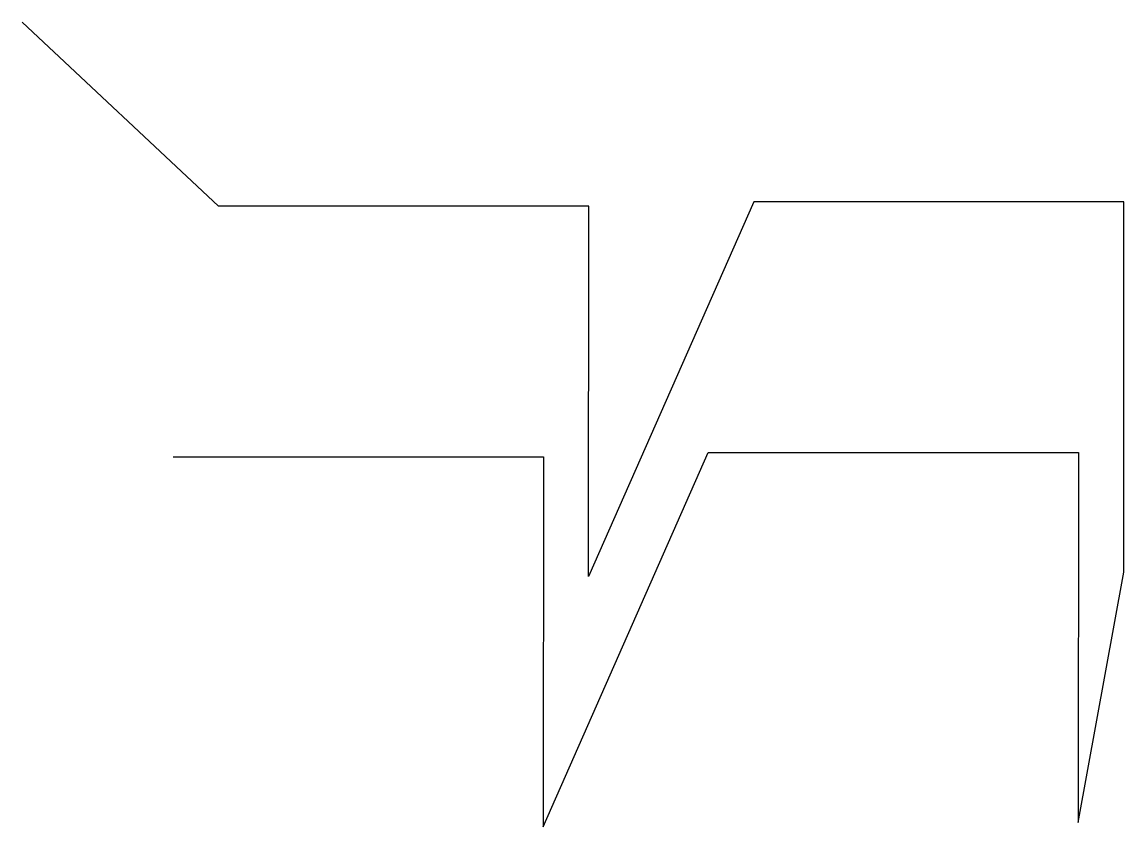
# Model space of a CAD drawing. Extents: x 19 to 168, y 12 to 121.
import ezdxf

# ---------------------------------------------------------------- set-up
doc = ezdxf.new("R2010")
doc.units = 0
doc.layers.get('0').update_dxf_attribs({"linetype": 'CONTINUOUS'})

msp = doc.modelspace()

# ---------------------------------------------------------------- linework, layer by layer
msp.add_lwpolyline([(39.33, 62.46), (89.33, 62.46), (89.29, 12.46), (111.61, 63.05), (161.61, 63.05), (161.57, 13.05), (167.72, 46.9), (167.75, 96.9), (117.75, 96.9), (95.44, 46.31), (95.47, 96.31), (45.47, 96.31), (18.92, 121.2)])

doc.saveas('drawing.dxf')
